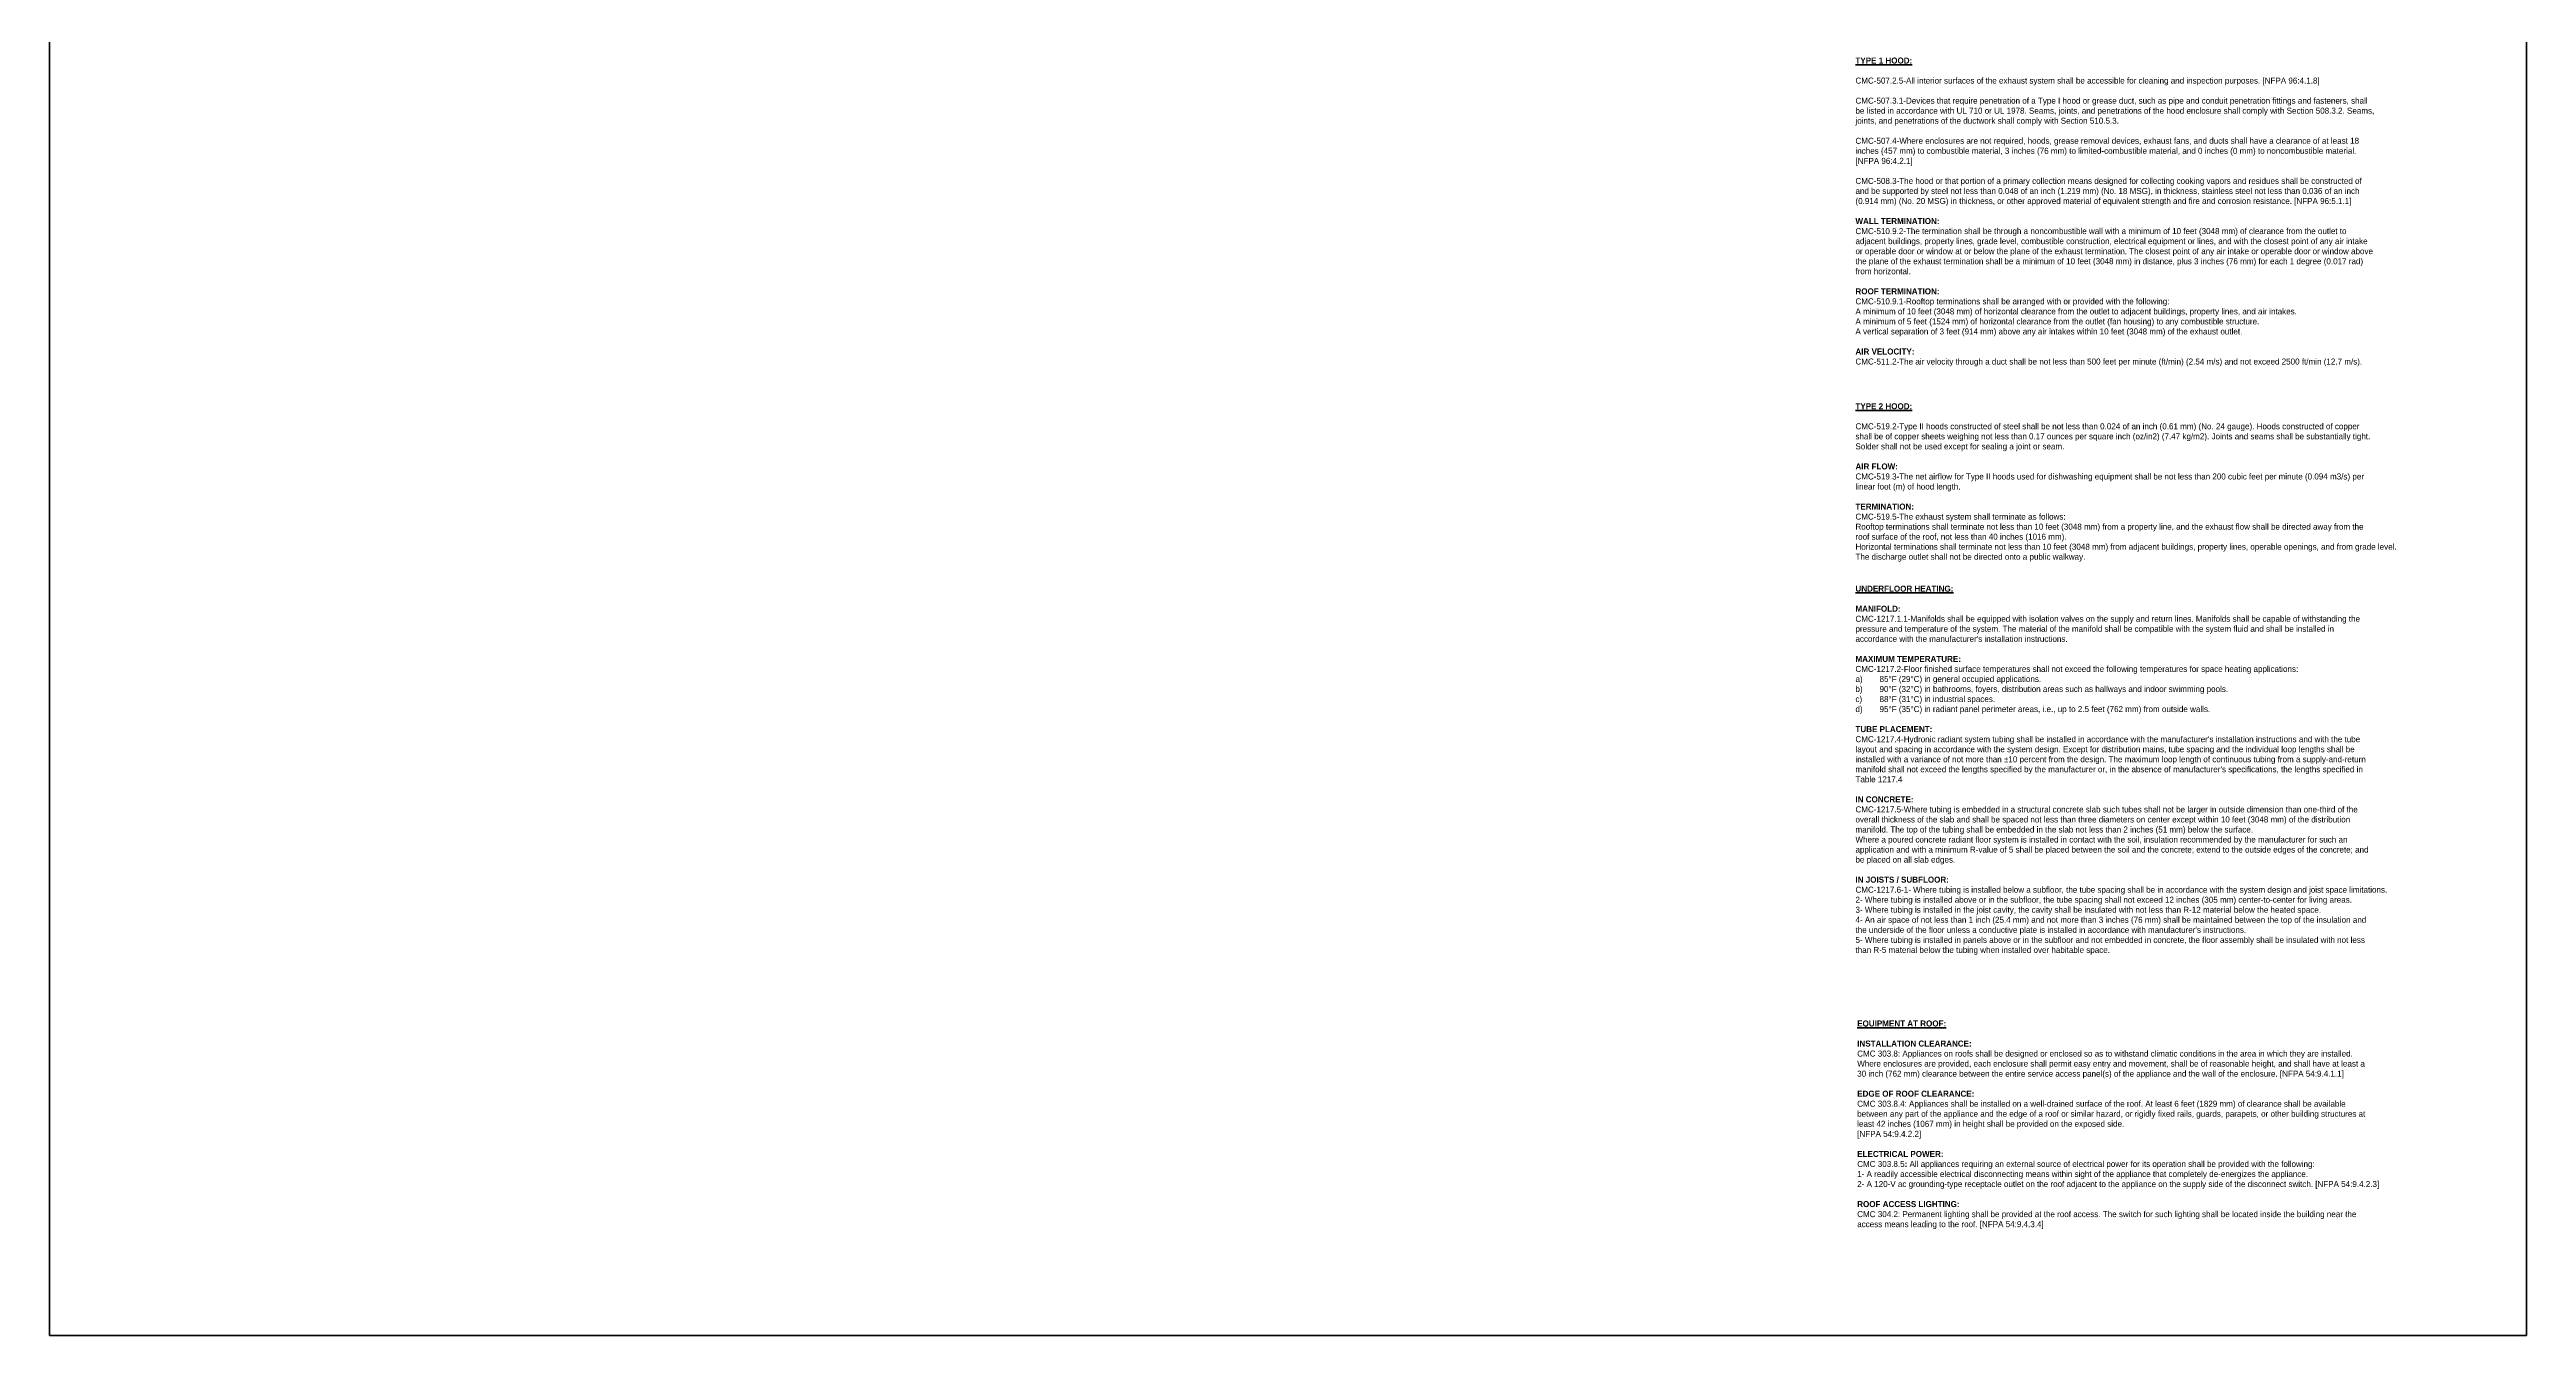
# Model space of a CAD drawing. Header units: inches. Extents: x 2025 to 34930, y -6955 to 4650.
# Drawn here: x 2559 to 4823, y -1920 to -745 of the extents above; entities that cross this region are included whole.
import ezdxf

# ---------------------------------------------------------------- set-up
doc = ezdxf.new("R2010")
doc.units = ezdxf.units.IN
doc.header["$MEASUREMENT"] = 0
doc.layers.add('M-HVAC-EXHS-DUCT', color=3, linetype='Continuous', lineweight=50)
doc.layers.add('PDF-TEXT', color=7, linetype='Continuous', lineweight=35)
doc.styles.add('PDF Arial', font='arial.ttf')

msp = doc.modelspace()

# ---------------------------------------------------------------- linework, layer by layer
at = {"layer": 'M-HVAC-EXHS-DUCT'}
msp.add_lwpolyline([(2558.9, 1367.3), (4822.9, 1367.3), (4822.9, -1919.9), (2558.9, -1919.9)], close=True, dxfattribs=at)

# ---------------------------------------------------------------- texts
at = {"layer": 'PDF-TEXT', "color": 6, "char_height": 5.5, "attachment_point": 1, "style": 'PDF Arial'}
for s, insert, width in [('{\\fCentury Gothic|b1|i0|c0|p34;\\LTYPE 1 HOOD:\\P\\l\\P\\fCentury Gothic|b0|i0|c0|p34;CMC-507.2.5-All interior surfaces of the exhaust system shall be accessible for cleaning and inspection purposes. [NFPA 96:4.1.8]\\P\\PCMC-507.3.1-Devices that require penetration of a Type I hood or grease duct, such as pipe and conduit penetration fittings and fasteners, shall be listed in accordance with UL 710 or UL 1978. Seams, joints, and penetrations of the hood enclosure shall comply with Section 508.3.2. Seams, joints, and penetrations of the ductwork shall comply with Section 510.5.3.\\P\\PCMC-507.4-Where enclosures are not required, hoods, grease removal devices, exhaust fans, and ducts shall have a clearance of at least 18 inches (457 mm) to combustible material, 3 inches (76 mm) to limited-combustible material, and 0 inches (0 mm) to noncombustible material. [NFPA 96:4.2.1]\\P\\PCMC-508.3-The hood or that portion of a primary collection means designed for collecting cooking vapors and residues shall be constructed of and be supported by steel not less than 0.048 of an inch (1.219 mm) (No. 18 MSG), in thickness, stainless steel not less than 0.036 of an inch (0.914 mm) (No. 20 MSG) in thickness, or other approved material of equivalent strength and fire and corrosion resistance. [NFPA 96:5.1.1]\\P\\P\\fCentury Gothic|b1|i0|c0|p34;\\C1;WALL TERMINATION:\\P\\fCentury Gothic|b0|i0|c0|p34;CMC-510.9.2-The termination shall be through a noncombustible wall with a minimum of 10 feet (3048 mm) of clearance from the outlet to adjacent buildings, property lines, grade level, combustible construction, electrical equipment or lines, and with the closest point of any air intake or operable door or window at or below the plane of the exhaust termination. The closest point of any air intake or operable door or window above the plane of the exhaust termination shall be a minimum of 10 feet (3048 mm) in distance, plus 3 inches (76 mm) for each 1 degree (0.017 rad) from horizontal.\\P\\P\\fCentury Gothic|b1|i0|c0|p34;ROOF TERMINATION:\\P\\fCentury Gothic|b0|i0|c0|p34;CMC-510.9.1-Rooftop terminations shall be arranged with or provided with the following:\\PA minimum of 10 feet (3048 mm) of horizontal clearance from the outlet to adjacent buildings, property lines, and air intakes.\\PA minimum of 5 feet (1524 mm) of horizontal clearance from the outlet (fan housing) to any combustible structure.\\PA vertical separation of 3 feet (914 mm) above any air intakes within 10 feet (3048 mm) of the exhaust outlet.\\P\\P\\fCentury Gothic|b1|i0|c0|p34;AIR VELOCITY:\\P\\fCentury Gothic|b0|i0|c0|p34;CMC-511.2-The air velocity through a duct shall be not less than 500 feet per minute (ft/min) (2.54 m/s) and not exceed 2500 ft/min (12.7 m/s).}', (4209.6, -752.2), 473.241), ('{\\fCentury Gothic|b1|i0|c0|p34;\\LTYPE 2 HOOD:\\P\\P\\fCentury Gothic|b0|i0|c0|p34;\\lCMC-519.2-Type II hoods constructed of steel shall be not less than 0.024 of an inch (0.61 mm) (No. 24 gauge). Hoods constructed of copper shall be of copper sheets weighing not less than 0.17 ounces per square inch (oz/in2) (7.47 kg/m2). Joints and seams shall be substantially tight. Solder shall not be used except for sealing a joint or seam.\\P\\P\\fCentury Gothic|b1|i0|c0|p34;\\C1;AIR FLOW:\\P\\fCentury Gothic|b0|i0|c0|p34;CMC-519.3-The net airflow for Type II hoods used for dishwashing equipment shall be not less than 200 cubic feet per minute (0.094 m3/s) per linear foot (m) of hood length.\\P\\P\\fCentury Gothic|b1|i0|c0|p34;TERMINATION:\\P\\fCentury Gothic|b0|i0|c0|p34;CMC-519.5-The exhaust system shall terminate as follows:\\PRooftop terminations shall terminate not less than 10 feet (3048 mm) from a property line, and the exhaust flow shall be directed away from the roof surface of the roof, not less than 40 inches (1016 mm).\\PHorizontal terminations shall terminate not less than 10 feet (3048 mm) from adjacent buildings, property lines, operable openings, and from grade level.\\PThe discharge outlet shall not be directed onto a public walkway.}', (4209.6, -1068.1), 473.241), ("{\\fCentury Gothic|b1|i0|c0|p34;\\LUNDERFLOOR HEATING:\\P\\P\\lMANIFOLD:\\P\\fCentury Gothic|b0|i0|c0|p34;CMC-1217.1.1-Manifolds shall be equipped with isolation valves on the supply and return lines. Manifolds shall be capable of withstanding the pressure and temperature of the system. The material of the manifold shall be compatible with the system fluid and shall be installed in accordance with the manufacturer's installation instructions.\\P\\P\\fCentury Gothic|b1|i0|c0|p34;MAXIMUM TEMPERATURE:\\P\\fCentury Gothic|b0|i0|c0|p34;CMC-1217.2-Floor finished surface temperatures shall not exceed the following temperatures for space heating applications:\\Pa)^I85°F (29°C) in general occupied applications.\\Pb)^I90°F (32°C) in bathrooms, foyers, distribution areas such as hallways and indoor swimming pools.\\Pc)^I88°F (31°C) in industrial spaces.\\Pd)^I95°F (35°C) in radiant panel perimeter areas, i.e., up to 2.5 feet (762 mm) from outside walls.\\P\\P\\fCentury Gothic|b1|i0|c0|p34;TUBE PLACEMENT:\\P\\fCentury Gothic|b0|i0|c0|p34;CMC-1217.4-Hydronic radiant system tubing shall be installed in accordance with the manufacturer's installation instructions and with the tube layout and spacing in accordance with the system design. Except for distribution mains, tube spacing and the individual loop lengths shall be installed with a variance of not more than ±10 percent from the design. The maximum loop length of continuous tubing from a supply-and-return manifold shall not exceed the lengths specified by the manufacturer or, in the absence of manufacturer's specifications, the lengths specified in Table 1217.4\\P\\P\\fCentury Gothic|b1|i0|c0|p34;IN CONCRETE:\\P\\fCentury Gothic|b0|i0|c0|p34;CMC-1217.5-Where tubing is embedded in a structural concrete slab such tubes shall not be larger in outside dimension than one-third of the overall thickness of the slab and shall be spaced not less than three diameters on center except within 10 feet (3048 mm) of the distribution manifold. The top of the tubing shall be embedded in the slab not less than 2 inches (51 mm) below the surface.\\PWhere a poured concrete radiant floor system is installed in contact with the soil, insulation recommended by the manufacturer for such an application and with a minimum R-value of 5 shall be placed between the soil and the concrete; extend to the outside edges of the concrete; and be placed on all slab edges.\\P\\P\\fCentury Gothic|b1|i0|c0|p34;IN JOISTS / SUBFLOOR:\\P\\fCentury Gothic|b0|i0|c0|p34;CMC-1217.6-1- Where tubing is installed below a subfloor, the tube spacing shall be in accordance with the system design and joist space limitations.\\P2- Where tubing is installed above or in the subfloor, the tube spacing shall not exceed 12 inches (305 mm) center-to-center for living areas.\\P3- Where tubing is installed in the joist cavity, the cavity shall be insulated with not less than R-12 material below the heated space.\\P4- An air space of not less than 1 inch (25.4 mm) and not more than 3 inches (76 mm) shall be maintained between the top of the insulation and the underside of the floor unless a conductive plate is installed in accordance with manufacturer's instructions.\\P5- Where tubing is installed in panels above or in the subfloor and not embedded in concrete, the floor assembly shall be insulated with not less than R-5 material below the tubing when installed over habitable space.}", (4209.6, -1234.8), 473.241), ('{\\fCentury Gothic|b1|i0|c0|p34;\\LEQUIPMENT AT ROOF:\\P\\l\\PINSTALLATION CLEARANCE: \\P\\fCentury Gothic|b0|i0|c0|p34;CMC 303.8: Appliances on roofs shall be designed or enclosed so as to withstand climatic conditions in the area in which they are installed. Where enclosures are provided, each enclosure shall permit easy entry and movement, shall be of reasonable height, and shall have at least a 30 inch (762 mm) clearance between the entire service access panel(s) of the appliance and the wall of the enclosure. [NFPA 54:9.4.1.1]\\P\\fCentury Gothic|b1|i0|c0|p34;\\P\\C1;EDGE OF ROOF CLEARANCE:\\fCentury Gothic|b0|i0|c0|p34; \\PCMC 303.8.4: Appliances shall be installed on a well-drained surface of the roof. At least 6 feet (1829 mm) of clearance shall be available between any part of the appliance and the edge of a roof or similar hazard, or rigidly fixed rails, guards, parapets, or other building structures at least 42 inches (1067 mm) in height shall be provided on the exposed side. \\P[NFPA 54:9.4.2.2]\\C6;\\P\\P\\fCentury Gothic|b1|i0|c0|p34;\\C1;ELECTRICAL POWER:\\fCentury Gothic|b0|i0|c0|p34; \\PCMC 303.8.5\\fCentury Gothic|b1|i0|c0|p34;: \\fCentury Gothic|b0|i0|c0|p34;All appliances requiring an external source of electrical power for its operation shall be provided with the following:\\P1- A readily accessible electrical disconnecting means within sight of the appliance that completely de-energizes the appliance.\\P2- A 120-V ac grounding-type receptacle outlet on the roof adjacent to the appliance on the supply side of the disconnect switch. [NFPA 54:9.4.2.3]\\P\\fCentury Gothic|b1|i0|c0|p34;\\PROOF ACCESS LIGHTING:\\fCentury Gothic|b0|i0|c0|p34;\\PCMC 304.2: Permanent lighting shall be provided at the roof access. The switch for such lighting shall be located inside the building near the access means leading to the roof. [NFPA 54:9.4.3.4]}', (4211.2, -1632.1), 470.901)]:
    msp.add_mtext(s, dxfattribs=dict(at, insert=insert, width=width))

doc.saveas('drawing.dxf')
